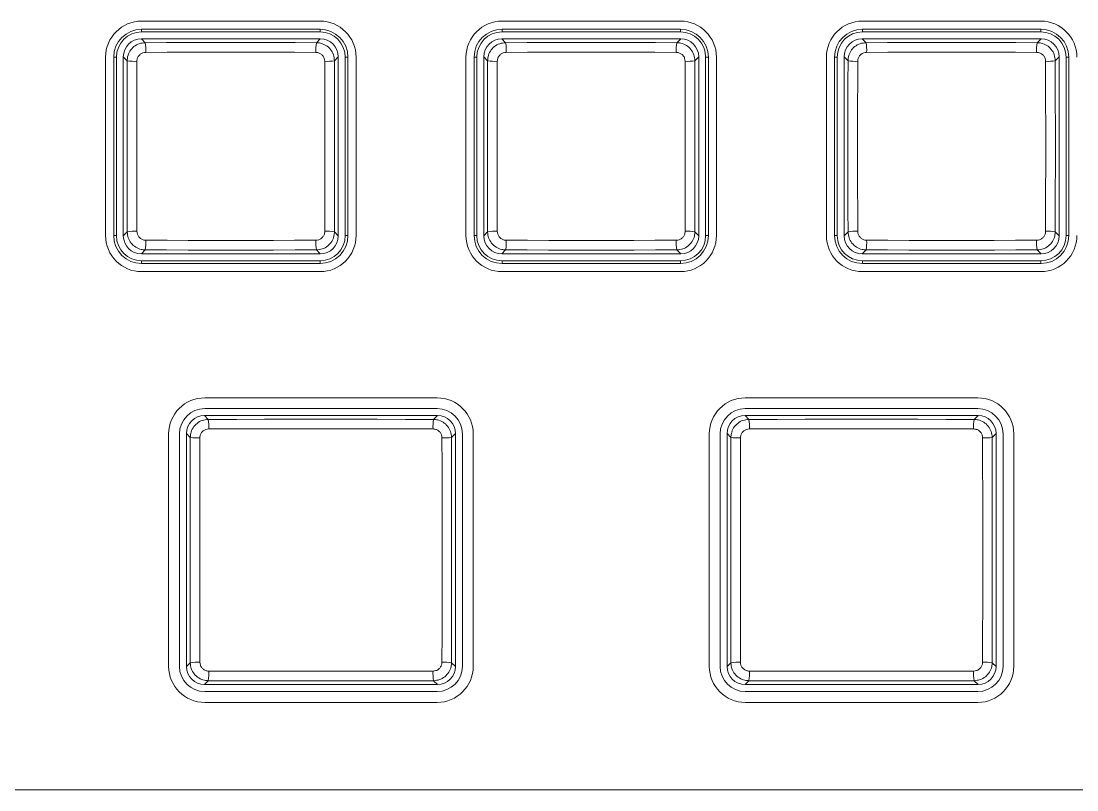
# Model space of a CAD drawing. Header units: millimetres. Extents: x 69 to 580, y 43 to 425.
# Drawn here: x 240.13 to 269.43, y 81.03 to 102.35 of the extents above; entities that cross this region are included whole.
import ezdxf

# ---------------------------------------------------------------- set-up
doc = ezdxf.new("R2010")
doc.units = ezdxf.units.MM

msp = doc.modelspace()

# ---------------------------------------------------------------- linework, layer by layer
at = {"color": 7, "linetype": 'Continuous', "lineweight": 15}
for p, q in [((248.4276, 102.3528), (243.4776, 102.3528)), ((258.4276, 102.3528), (253.4776, 102.3528)), ((268.4276, 102.3528), (263.4776, 102.3528)), ((243.4776, 102.1278), (248.4276, 102.1278)), ((243.4776, 102.0528), (243.4776, 102.1278)), ((248.4276, 102.0528), (243.4776, 102.0528)), ((248.4276, 102.0528), (248.4276, 102.1278)), ((253.4776, 102.1278), (258.4276, 102.1278)), ((253.4776, 102.0528), (253.4776, 102.1278)), ((258.4276, 102.0528), (253.4776, 102.0528)), ((258.4276, 102.0528), (258.4276, 102.1278)), ((263.4776, 102.1278), (268.4276, 102.1278)), ((263.4776, 102.0528), (263.4776, 102.1278)), ((268.4276, 102.0528), (263.4776, 102.0528)), ((268.4276, 102.0528), (268.4276, 102.1278)), ((243.4697, 101.8624), (243.5775, 101.7546)), ((243.4697, 101.8624), (248.4354, 101.8624)), ((248.3276, 101.7546), (248.4354, 101.8624)), ((253.4697, 101.8624), (253.5775, 101.7546)), ((253.4697, 101.8624), (258.4354, 101.8624)), ((258.3276, 101.7546), (258.4354, 101.8624)), ((263.4697, 101.8624), (263.5775, 101.7546)), ((263.4697, 101.8624), (268.4354, 101.8624)), ((268.3276, 101.7546), (268.4354, 101.8624)), ((243.0778, 101.2549), (242.97, 101.3627)), ((242.97, 96.397), (242.97, 101.3627)), ((248.9351, 101.3627), (248.8273, 101.2549)), ((248.9351, 101.3627), (248.9351, 96.397)), ((253.0778, 101.2549), (252.97, 101.3627)), ((252.97, 96.397), (252.97, 101.3627)), ((258.9351, 101.3627), (258.8273, 101.2549)), ((258.9351, 101.3627), (258.9351, 96.397)), ((263.0778, 101.2549), (262.97, 101.3627)), ((262.97, 96.397), (262.97, 101.3627)), ((268.9351, 101.3627), (268.8273, 101.2549)), ((268.9351, 101.3627), (268.9351, 96.397)), ((242.4776, 101.3528), (242.4776, 96.4028)), ((242.7026, 96.4028), (242.7026, 101.3528)), ((242.7776, 101.3528), (242.7026, 101.3528)), ((242.7776, 101.3528), (242.7776, 96.4028)), ((249.1276, 96.4028), (249.1276, 101.3528)), ((249.2026, 101.3528), (249.1276, 101.3528)), ((249.2026, 101.3528), (249.2026, 96.4028)), ((249.4276, 96.4028), (249.4276, 101.3528)), ((252.4776, 101.3528), (252.4776, 96.4028)), ((252.7026, 96.4028), (252.7026, 101.3528)), ((252.7776, 101.3528), (252.7026, 101.3528)), ((252.7776, 101.3528), (252.7776, 96.4028)), ((259.1276, 96.4028), (259.1276, 101.3528)), ((259.2026, 101.3528), (259.1276, 101.3528)), ((259.2026, 101.3528), (259.2026, 96.4028)), ((259.4276, 96.4028), (259.4276, 101.3528)), ((262.4776, 101.3528), (262.4776, 96.4028)), ((262.7026, 96.4028), (262.7026, 101.3528)), ((262.7776, 101.3528), (262.7026, 101.3528)), ((262.7776, 101.3528), (262.7776, 96.4028)), ((269.1276, 96.4028), (269.1276, 101.3528)), ((269.2026, 101.3528), (269.1276, 101.3528)), ((269.2026, 101.3528), (269.2026, 96.4028)), ((242.7776, 96.4028), (242.7026, 96.4028)), ((242.97, 96.397), (243.0778, 96.5048)), ((248.8273, 96.5048), (248.9351, 96.397)), ((249.2026, 96.4028), (249.1276, 96.4028)), ((252.7776, 96.4028), (252.7026, 96.4028)), ((252.97, 96.397), (253.0778, 96.5048)), ((258.8273, 96.5048), (258.9351, 96.397)), ((259.2026, 96.4028), (259.1276, 96.4028)), ((262.7776, 96.4028), (262.7026, 96.4028)), ((262.97, 96.397), (263.0778, 96.5048)), ((268.8273, 96.5048), (268.9351, 96.397)), ((269.2026, 96.4028), (269.1276, 96.4028)), ((243.5775, 96.0051), (243.4697, 95.8973)), ((248.4354, 95.8973), (243.4697, 95.8973)), ((248.4354, 95.8973), (248.3276, 96.0051)), ((253.5775, 96.0051), (253.4697, 95.8973)), ((258.4354, 95.8973), (253.4697, 95.8973)), ((258.4354, 95.8973), (258.3276, 96.0051)), ((263.5775, 96.0051), (263.4697, 95.8973)), ((268.4354, 95.8973), (263.4697, 95.8973)), ((268.4354, 95.8973), (268.3276, 96.0051)), ((243.4776, 95.6278), (243.4776, 95.7028)), ((243.4776, 95.7028), (248.4276, 95.7028)), ((248.4276, 95.6278), (243.4776, 95.6278)), ((248.4276, 95.6278), (248.4276, 95.7028)), ((253.4776, 95.6278), (253.4776, 95.7028)), ((253.4776, 95.7028), (258.4276, 95.7028)), ((258.4276, 95.6278), (253.4776, 95.6278)), ((258.4276, 95.6278), (258.4276, 95.7028)), ((263.4776, 95.6278), (263.4776, 95.7028)), ((263.4776, 95.7028), (268.4276, 95.7028)), ((268.4276, 95.6278), (263.4776, 95.6278)), ((268.4276, 95.6278), (268.4276, 95.7028)), ((243.4776, 95.4028), (248.4276, 95.4028)), ((253.4776, 95.4028), (258.4276, 95.4028)), ((263.4776, 95.4028), (268.4276, 95.4028)), ((251.6776, 91.9028), (245.2276, 91.9028)), ((266.6776, 91.9028), (260.2276, 91.9028)), ((245.2197, 91.4124), (245.328, 91.3041)), ((245.2197, 91.4124), (251.6854, 91.4124)), ((245.2276, 91.6028), (251.6776, 91.6028)), ((251.5772, 91.3041), (251.6854, 91.4124)), ((260.2197, 91.4124), (260.328, 91.3041)), ((260.2197, 91.4124), (266.6854, 91.4124)), ((260.2276, 91.6028), (266.6776, 91.6028)), ((266.5772, 91.3041), (266.6854, 91.4124)), ((244.2276, 90.9028), (244.2276, 84.4528)), ((244.5276, 84.4528), (244.5276, 90.9028)), ((244.8283, 90.8044), (244.72, 90.9127)), ((244.72, 84.447), (244.72, 90.9127)), ((252.1851, 90.9127), (252.0768, 90.8044)), ((252.1851, 90.9127), (252.1851, 84.447)), ((252.3776, 90.9028), (252.3776, 84.4528)), ((252.6776, 84.4528), (252.6776, 90.9028)), ((259.2276, 90.9028), (259.2276, 84.4528)), ((259.5276, 84.4528), (259.5276, 90.9028)), ((259.8283, 90.8044), (259.72, 90.9127)), ((259.72, 84.447), (259.72, 90.9127)), ((267.1851, 90.9127), (267.0768, 90.8044)), ((267.1851, 90.9127), (267.1851, 84.447)), ((267.3776, 90.9028), (267.3776, 84.4528)), ((267.6776, 84.4528), (267.6776, 90.9028)), ((244.72, 84.447), (244.8283, 84.5553)), ((252.0768, 84.5553), (252.1851, 84.447)), ((259.72, 84.447), (259.8283, 84.5553)), ((267.0768, 84.5553), (267.1851, 84.447)), ((245.328, 84.0556), (245.2197, 83.9473)), ((251.6854, 83.9473), (245.2197, 83.9473)), ((251.6854, 83.9473), (251.5772, 84.0556)), ((260.328, 84.0556), (260.2197, 83.9473)), ((266.6854, 83.9473), (260.2197, 83.9473)), ((266.6854, 83.9473), (266.5772, 84.0556)), ((251.6776, 83.7528), (245.2276, 83.7528)), ((266.6776, 83.7528), (260.2276, 83.7528)), ((245.2276, 83.4528), (251.6776, 83.4528)), ((260.2276, 83.4528), (266.6776, 83.4528)), ((277.9026, 81.0264), (211.3026, 81.0264))]:
    msp.add_line(p, q, dxfattribs=at)
at = {"color": 7, "linetype": 'Continuous', "lineweight": 15, "flags": 128}
for points in [[(243.5775, 101.7546), (244.1707, 101.7558), (244.7644, 101.7567), (245.3584, 101.7572), (245.9526, 101.7574), (246.5468, 101.7572), (247.1408, 101.7567), (247.7345, 101.7558), (248.3276, 101.7546)], [(253.5775, 101.7546), (254.1707, 101.7558), (254.7644, 101.7567), (255.3584, 101.7572), (255.9526, 101.7574), (256.5468, 101.7572), (257.1408, 101.7567), (257.7345, 101.7558), (258.3276, 101.7546)], [(263.5775, 101.7546), (264.1707, 101.7558), (264.7644, 101.7567), (265.3584, 101.7572), (265.9526, 101.7574), (266.5468, 101.7572), (267.1408, 101.7567), (267.7345, 101.7558), (268.3276, 101.7546)], [(248.3108, 101.4861), (247.7218, 101.4874), (247.1324, 101.4882), (246.5425, 101.4888), (245.9526, 101.4889), (245.3626, 101.4888), (244.7728, 101.4882), (244.1833, 101.4874), (243.5944, 101.4861)], [(258.3108, 101.4861), (257.7218, 101.4874), (257.1323, 101.4882), (256.5426, 101.4888), (255.9526, 101.4889), (255.3626, 101.4888), (254.7728, 101.4882), (254.1833, 101.4874), (253.5944, 101.4861)], [(268.3108, 101.4861), (267.7218, 101.4874), (267.1324, 101.4882), (266.5426, 101.4888), (265.9526, 101.4889), (265.3626, 101.4888), (264.7728, 101.4882), (264.1833, 101.4874), (263.5944, 101.4861)], [(243.0778, 96.5048), (243.0766, 97.098), (243.0757, 97.6917), (243.0752, 98.2857), (243.075, 98.8799), (243.0752, 99.4741), (243.0757, 100.0681), (243.0766, 100.6617), (243.0778, 101.2549)], [(243.3463, 101.2381), (243.3451, 100.6491), (243.3442, 100.0596), (243.3437, 99.4698), (243.3435, 98.8799), (243.3437, 98.2899), (243.3442, 97.7001), (243.3451, 97.1106), (243.3463, 96.5217)], [(248.5589, 96.5217), (248.5601, 97.1106), (248.5609, 97.7001), (248.5615, 98.2899), (248.5616, 98.8799), (248.5615, 99.4698), (248.5609, 100.0596), (248.5601, 100.6491), (248.5589, 101.2381)], [(248.8273, 101.2549), (248.8285, 100.6617), (248.8294, 100.0681), (248.8299, 99.4741), (248.8301, 98.8799), (248.8299, 98.2857), (248.8294, 97.6917), (248.8285, 97.098), (248.8273, 96.5048)], [(253.0778, 96.5048), (253.0766, 97.098), (253.0757, 97.6917), (253.0752, 98.2857), (253.075, 98.8799), (253.0752, 99.4741), (253.0757, 100.0681), (253.0766, 100.6617), (253.0778, 101.2549)], [(253.3463, 101.2381), (253.3451, 100.6491), (253.3442, 100.0596), (253.3437, 99.4698), (253.3435, 98.8799), (253.3437, 98.2899), (253.3442, 97.7001), (253.3451, 97.1106), (253.3463, 96.5217)], [(258.5589, 96.5217), (258.5601, 97.1106), (258.5609, 97.7001), (258.5615, 98.2899), (258.5616, 98.8799), (258.5615, 99.4698), (258.5609, 100.0596), (258.5601, 100.6491), (258.5589, 101.2381)], [(258.8273, 101.2549), (258.8285, 100.6617), (258.8294, 100.0681), (258.8299, 99.4741), (258.8301, 98.8799), (258.8299, 98.2857), (258.8294, 97.6917), (258.8285, 97.098), (258.8273, 96.5048)], [(263.0778, 96.5048), (263.0766, 97.098), (263.0757, 97.6917), (263.0752, 98.2857), (263.075, 98.8799), (263.0752, 99.4741), (263.0757, 100.0681), (263.0766, 100.6617), (263.0778, 101.2549)], [(263.3463, 101.2381), (263.3451, 100.6491), (263.3442, 100.0596), (263.3437, 99.4698), (263.3435, 98.8799), (263.3437, 98.2899), (263.3442, 97.7001), (263.3451, 97.1106), (263.3463, 96.5217)], [(268.5589, 96.5217), (268.5601, 97.1106), (268.5609, 97.7001), (268.5615, 98.2899), (268.5616, 98.8799), (268.5615, 99.4698), (268.5609, 100.0596), (268.5601, 100.6491), (268.5589, 101.2381)], [(268.8273, 101.2549), (268.8285, 100.6617), (268.8294, 100.0681), (268.8299, 99.4741), (268.8301, 98.8799), (268.8299, 98.2857), (268.8294, 97.6917), (268.8285, 97.098), (268.8273, 96.5048)], [(243.5944, 96.2736), (244.1833, 96.2724), (244.7728, 96.2715), (245.3626, 96.271), (245.9526, 96.2708), (246.5425, 96.271), (247.1324, 96.2715), (247.7218, 96.2724), (248.3108, 96.2736)], [(253.5944, 96.2736), (254.1833, 96.2724), (254.7728, 96.2715), (255.3626, 96.271), (255.9526, 96.2708), (256.5426, 96.271), (257.1323, 96.2715), (257.7218, 96.2724), (258.3108, 96.2736)], [(263.5944, 96.2736), (264.1833, 96.2724), (264.7728, 96.2715), (265.3626, 96.271), (265.9526, 96.2708), (266.5426, 96.271), (267.1324, 96.2715), (267.7218, 96.2724), (268.3108, 96.2736)], [(248.3276, 96.0051), (247.7345, 96.0039), (247.1408, 96.003), (246.5468, 96.0025), (245.9526, 96.0023), (245.3584, 96.0025), (244.7644, 96.003), (244.1707, 96.0039), (243.5775, 96.0051)], [(258.3276, 96.0051), (257.7345, 96.0039), (257.1408, 96.003), (256.5468, 96.0025), (255.9526, 96.0023), (255.3584, 96.0025), (254.7644, 96.003), (254.1707, 96.0039), (253.5775, 96.0051)], [(268.3276, 96.0051), (267.7345, 96.0039), (267.1408, 96.003), (266.5468, 96.0025), (265.9526, 96.0023), (265.3584, 96.0025), (264.7644, 96.003), (264.1707, 96.0039), (263.5775, 96.0051)], [(245.328, 91.3041), (246.1086, 91.3055), (246.8897, 91.3065), (247.671, 91.307), (248.4526, 91.3072), (249.2341, 91.307), (250.0155, 91.3065), (250.7966, 91.3055), (251.5772, 91.3041)], [(260.328, 91.3041), (261.1086, 91.3055), (261.8897, 91.3065), (262.671, 91.307), (263.4526, 91.3072), (264.2341, 91.307), (265.0155, 91.3065), (265.7966, 91.3055), (266.5772, 91.3041)], [(251.563, 91.039), (250.786, 91.0404), (250.0084, 91.0413), (249.2306, 91.0419), (248.4526, 91.0421), (247.6746, 91.0419), (246.8967, 91.0413), (246.1192, 91.0404), (245.3421, 91.039)], [(266.563, 91.039), (265.786, 91.0404), (265.0084, 91.0413), (264.2306, 91.0419), (263.4526, 91.0421), (262.6746, 91.0419), (261.8967, 91.0413), (261.1192, 91.0404), (260.3421, 91.039)], [(244.8283, 84.5553), (244.827, 85.3359), (244.826, 86.117), (244.8254, 86.8983), (244.8252, 87.6799), (244.8254, 88.4614), (244.826, 89.2428), (244.827, 90.0238), (244.8283, 90.8044)], [(245.0934, 90.7903), (245.0921, 90.0132), (245.0911, 89.2357), (245.0905, 88.4579), (245.0904, 87.6799), (245.0905, 86.9019), (245.0911, 86.124), (245.0921, 85.3465), (245.0934, 84.5694)], [(251.8117, 84.5694), (251.8131, 85.3465), (251.814, 86.124), (251.8146, 86.9019), (251.8148, 87.6799), (251.8146, 88.4579), (251.814, 89.2357), (251.8131, 90.0132), (251.8117, 90.7903)], [(252.0768, 90.8044), (252.0782, 90.0238), (252.0792, 89.2428), (252.0797, 88.4614), (252.0799, 87.6799), (252.0797, 86.8983), (252.0792, 86.117), (252.0782, 85.3359), (252.0768, 84.5553)], [(259.8283, 84.5553), (259.827, 85.3359), (259.826, 86.117), (259.8254, 86.8983), (259.8252, 87.6799), (259.8254, 88.4614), (259.826, 89.2428), (259.827, 90.0238), (259.8283, 90.8044)], [(260.0934, 90.7903), (260.0921, 90.0132), (260.0911, 89.2357), (260.0905, 88.4579), (260.0904, 87.6799), (260.0905, 86.9019), (260.0911, 86.124), (260.0921, 85.3465), (260.0934, 84.5694)], [(266.8117, 84.5694), (266.8131, 85.3465), (266.814, 86.124), (266.8146, 86.9019), (266.8148, 87.6799), (266.8146, 88.4579), (266.814, 89.2357), (266.8131, 90.0132), (266.8117, 90.7903)], [(267.0768, 90.8044), (267.0782, 90.0238), (267.0792, 89.2428), (267.0797, 88.4614), (267.0799, 87.6799), (267.0797, 86.8983), (267.0792, 86.117), (267.0782, 85.3359), (267.0768, 84.5553)], [(245.3421, 84.3207), (246.1192, 84.3194), (246.8967, 84.3184), (247.6746, 84.3178), (248.4526, 84.3176), (249.2306, 84.3178), (250.0084, 84.3184), (250.786, 84.3194), (251.563, 84.3207)], [(260.3421, 84.3207), (261.1192, 84.3194), (261.8967, 84.3184), (262.6746, 84.3178), (263.4526, 84.3176), (264.2306, 84.3178), (265.0084, 84.3184), (265.786, 84.3194), (266.563, 84.3207)], [(251.5772, 84.0556), (250.7966, 84.0542), (250.0155, 84.0533), (249.2341, 84.0527), (248.4526, 84.0525), (247.671, 84.0527), (246.8897, 84.0533), (246.1086, 84.0542), (245.328, 84.0556)], [(266.5772, 84.0556), (265.7966, 84.0542), (265.0155, 84.0533), (264.2341, 84.0527), (263.4526, 84.0525), (262.671, 84.0527), (261.8897, 84.0533), (261.1086, 84.0542), (260.328, 84.0556)]]:
    msp.add_lwpolyline(points, dxfattribs=at)
at = {"color": 7, "linetype": 'Continuous', "lineweight": 15}
for centre, radius, start, end in [((243.4776, 101.3528), 1, 90, 180), ((248.4276, 101.3528), 1, 0, 90), ((253.4776, 101.3528), 1, 90, 180), ((258.4276, 101.3528), 1, 0, 90), ((263.4776, 101.3528), 1, 90, 180), ((268.4276, 101.3528), 1, 0, 90), ((243.4776, 101.3528), 0.775, 90, 180), ((243.4776, 101.3528), 0.7, 90, 180), ((248.4276, 101.3528), 0.775, 0, 90), ((248.4276, 101.3528), 0.7, 0, 90), ((253.4776, 101.3528), 0.775, 90, 180), ((253.4776, 101.3528), 0.7, 90, 180), ((258.4276, 101.3528), 0.775, 360, 90), ((258.4276, 101.3528), 0.7, 360, 90), ((263.4776, 101.3528), 0.775, 90, 180), ((263.4776, 101.3528), 0.7, 90, 180), ((268.4276, 101.3528), 0.775, 360, 90), ((268.4276, 101.3528), 0.7, 360, 90), ((242.4829, 101.5512), 1.1134, 356.65258, 10.5285), ((249.4238, 101.5511), 1.1149, 169.48061, 183.33831), ((252.4814, 101.5511), 1.1149, 356.66169, 10.51939), ((259.4231, 101.5511), 1.1142, 169.47813, 183.34396), ((262.4817, 101.5511), 1.1146, 356.66, 10.52108), ((269.4231, 101.5511), 1.1142, 169.47644, 183.34248), ((243.2814, 102.3508), 1.1146, 259.47911, 273.34071), ((248.6238, 102.3506), 1.1145, 266.65881, 280.52158), ((253.2813, 102.3506), 1.1144, 259.47816, 273.34146), ((258.6238, 102.3506), 1.1144, 266.65854, 280.52184), ((263.2813, 102.3507), 1.1145, 259.47867, 273.34114), ((268.6238, 102.3508), 1.1146, 266.65929, 280.52089), ((243.4776, 96.4028), 1, 180, 270), ((243.4776, 96.4028), 0.775, 180, 270), ((243.4776, 96.4028), 0.7, 180, 270), ((243.2813, 95.4092), 1.1144, 86.65843, 100.52255), ((248.4276, 96.4028), 1, 270, 0), ((248.4276, 96.4028), 0.775, 270, 0), ((248.4276, 96.4028), 0.7, 270, 0), ((248.6238, 95.4093), 1.1143, 79.47677, 93.34205), ((253.4776, 96.4028), 1, 180, 270), ((253.4776, 96.4028), 0.775, 180, 270), ((253.4776, 96.4028), 0.7, 180, 270), ((253.2813, 95.4093), 1.1142, 86.65768, 100.5235), ((258.4276, 96.4028), 1, 270, 0), ((258.4276, 96.4028), 0.775, 270, 0), ((258.4276, 96.4028), 0.7, 270, 0), ((258.6238, 95.4093), 1.1142, 79.4765, 93.34232), ((263.4776, 96.4028), 1, 180, 270), ((263.4776, 96.4028), 0.775, 180, 270), ((263.4776, 96.4028), 0.7, 180, 270), ((263.2813, 95.4093), 1.1143, 86.65799, 100.52299), ((268.4276, 96.4028), 1, 270, 0), ((268.4276, 96.4028), 0.775, 270, 0), ((268.4276, 96.4028), 0.7, 270, 0), ((268.6238, 95.4092), 1.1144, 79.47745, 93.34157), ((242.4829, 96.2086), 1.1134, 349.4715, 3.34742), ((249.4238, 96.2087), 1.1149, 176.66169, 190.51939), ((252.4814, 96.2087), 1.1149, 349.48061, 3.33831), ((259.4231, 96.2086), 1.1142, 176.65604, 190.52187), ((262.4817, 96.2087), 1.1146, 349.47892, 3.34), ((269.4231, 96.2086), 1.1142, 176.65752, 190.52356), ((245.2276, 90.9028), 1, 90, 180), ((251.6776, 90.9028), 1, 0, 90), ((260.2276, 90.9028), 1, 90, 180), ((266.6776, 90.9028), 1, 0, 90), ((245.2276, 90.9028), 0.7, 90, 180), ((251.6776, 90.9028), 0.7, 0, 90), ((260.2276, 90.9028), 0.7, 90, 180), ((266.6776, 90.9028), 0.7, 360, 90), ((244.0412, 91.1026), 1.3025, 357.20383, 8.90267), ((252.8648, 91.1026), 1.3033, 171.10238, 182.79434), ((259.0421, 91.1026), 1.3016, 357.1981, 8.90518), ((267.8642, 91.1026), 1.3027, 171.09986, 182.79686), ((245.0299, 92.0913), 1.3026, 261.09793, 272.79634), ((251.8753, 92.0913), 1.3025, 267.20343, 278.90231), ((260.0299, 92.0913), 1.3026, 261.09793, 272.79634), ((266.8753, 92.0913), 1.3026, 267.20366, 278.90207), ((245.2276, 84.4528), 1, 180, 270), ((245.2276, 84.4528), 0.7, 180, 270), ((245.0299, 83.2684), 1.3026, 87.20349, 98.90144), ((251.6776, 84.4528), 1, 270, 0), ((251.6776, 84.4528), 0.7, 270, 0), ((251.8753, 83.2684), 1.3026, 81.09832, 92.79675), ((260.2276, 84.4528), 1, 180, 270), ((260.2276, 84.4528), 0.7, 180, 270), ((260.0299, 83.2684), 1.3026, 87.20349, 98.90144), ((266.6776, 84.4528), 1, 270, 0), ((266.6776, 84.4528), 0.7, 270, 0), ((266.8753, 83.2684), 1.3026, 81.09856, 92.79651), ((244.0412, 84.2572), 1.3025, 351.0974, 2.79615), ((252.8648, 84.2572), 1.3033, 177.20568, 188.89756), ((259.0421, 84.2571), 1.3016, 351.09489, 2.80187), ((267.8642, 84.2572), 1.3027, 177.20316, 188.90008)]:
    msp.add_arc(centre, radius, start, end, dxfattribs=at)
for centre, major_axis in [((243.4703, 101.3621), (-0.354, 0.354)), ((248.4348, 101.3621), (0.354, 0.354)), ((253.4703, 101.3621), (-0.354, 0.354)), ((258.4348, 101.3621), (0.354, 0.354)), ((263.4703, 101.3621), (-0.354, 0.354)), ((268.4348, 101.3621), (0.354, 0.354)), ((243.4703, 96.3976), (-0.354, -0.354)), ((248.4348, 96.3976), (0.354, -0.354)), ((253.4703, 96.3976), (-0.354, -0.354)), ((258.4348, 96.3976), (0.354, -0.354)), ((263.4703, 96.3976), (-0.354, -0.354)), ((268.4348, 96.3976), (0.354, -0.354)), ((245.2203, 90.9121), (-0.354, 0.354)), ((251.6848, 90.9121), (0.354, 0.354)), ((260.2203, 90.9121), (-0.354, 0.354)), ((266.6848, 90.9121), (0.354, 0.354)), ((245.2203, 84.4476), (-0.354, -0.354)), ((251.6848, 84.4476), (0.354, -0.354)), ((260.2203, 84.4476), (-0.354, -0.354)), ((266.6848, 84.4476), (0.354, -0.354))]:
    msp.add_ellipse(centre, major_axis=major_axis, ratio=0.9987828, start_param=5.4983961, end_param=7.0679745, dxfattribs=at)
for points, knots in [([(243.0778, 101.2549), (243.0803, 101.2917), (243.0866, 101.3844), (243.1465, 101.5247), (243.2595, 101.6515), (243.4092, 101.7378), (243.5214, 101.749), (243.5775, 101.7546)], [0, 0, 0, 0, 0.1411846, 0.3557844, 0.5704644, 0.7852649, 1, 1, 1, 1]), ([(248.3276, 101.7546), (248.3644, 101.7521), (248.4571, 101.7459), (248.5974, 101.6859), (248.7242, 101.5729), (248.8105, 101.4233), (248.8217, 101.311), (248.8273, 101.2549)], [0, 0, 0, 0, 0.1411837, 0.3557892, 0.5704618, 0.7852556, 1, 1, 1, 1]), ([(253.0778, 101.2549), (253.0803, 101.2917), (253.0866, 101.3844), (253.1465, 101.5247), (253.2595, 101.6515), (253.4092, 101.7378), (253.5214, 101.749), (253.5775, 101.7546)], [0, 0, 0, 0, 0.141183, 0.3557856, 0.5704649, 0.7852563, 1, 1, 1, 1]), ([(258.3276, 101.7546), (258.3644, 101.7521), (258.4571, 101.7459), (258.5974, 101.6859), (258.7242, 101.5729), (258.8105, 101.4233), (258.8217, 101.311), (258.8273, 101.2549)], [0, 0, 0, 0, 0.141183, 0.3557873, 0.5704658, 0.7852584, 1, 1, 1, 1]), ([(263.0778, 101.2549), (263.0803, 101.2917), (263.0866, 101.3844), (263.1465, 101.5247), (263.2595, 101.6515), (263.4092, 101.7378), (263.5214, 101.749), (263.5775, 101.7546)], [0, 0, 0, 0, 0.1411845, 0.355784, 0.5704638, 0.7852557, 1, 1, 1, 1]), ([(268.3276, 101.7546), (268.3644, 101.7521), (268.4571, 101.7459), (268.5974, 101.6859), (268.7242, 101.5729), (268.8105, 101.4233), (268.8217, 101.311), (268.8273, 101.2549)], [0, 0, 0, 0, 0.141184, 0.355781, 0.5704611, 0.7852552, 1, 1, 1, 1]), ([(243.5944, 101.4861), (243.5665, 101.4833), (243.5108, 101.4777), (243.4366, 101.4349), (243.3805, 101.3719), (243.3507, 101.3023), (243.3475, 101.2563), (243.3463, 101.2381)], [0, 0, 0, 0, 0.2147606, 0.429548, 0.6441942, 0.8587891, 1, 1, 1, 1]), ([(248.5589, 101.2381), (248.5561, 101.2659), (248.5505, 101.3216), (248.5076, 101.3959), (248.4447, 101.452), (248.375, 101.4818), (248.329, 101.4849), (248.3108, 101.4861)], [0, 0, 0, 0, 0.2147723, 0.4295438, 0.6441935, 0.858787, 1, 1, 1, 1]), ([(253.5944, 101.4861), (253.5665, 101.4833), (253.5108, 101.4777), (253.4366, 101.4349), (253.3805, 101.3719), (253.3507, 101.3023), (253.3475, 101.2563), (253.3463, 101.2381)], [0, 0, 0, 0, 0.21477631, 0.42954371, 0.64419947, 0.85879117, 1, 1, 1, 1]), ([(258.5589, 101.2381), (258.5561, 101.2659), (258.5505, 101.3216), (258.5076, 101.3959), (258.4447, 101.452), (258.375, 101.4818), (258.329, 101.4849), (258.3108, 101.4861)], [0, 0, 0, 0, 0.21477642, 0.42955203, 0.64420581, 0.85880335, 1, 1, 1, 1]), ([(263.5944, 101.4861), (263.5665, 101.4833), (263.5108, 101.4777), (263.4366, 101.4349), (263.3805, 101.3719), (263.3507, 101.3023), (263.3475, 101.2563), (263.3463, 101.2381)], [0, 0, 0, 0, 0.2147779, 0.429547, 0.6441916, 0.8587923, 1, 1, 1, 1]), ([(268.5589, 101.2381), (268.5561, 101.2659), (268.5505, 101.3216), (268.5076, 101.3959), (268.4447, 101.452), (268.375, 101.4818), (268.329, 101.4849), (268.3108, 101.4861)], [0, 0, 0, 0, 0.2147708, 0.4295535, 0.6441906, 0.8587858, 1, 1, 1, 1]), ([(243.5775, 96.0051), (243.5408, 96.0076), (243.4481, 96.0139), (243.3078, 96.0738), (243.181, 96.1868), (243.0947, 96.3365), (243.0834, 96.4487), (243.0778, 96.5048)], [0, 0, 0, 0, 0.1411749, 0.3557814, 0.5704622, 0.7852569, 1, 1, 1, 1]), ([(243.3463, 96.5217), (243.3491, 96.4938), (243.3547, 96.4381), (243.3976, 96.3639), (243.4605, 96.3078), (243.5302, 96.278), (243.5761, 96.2748), (243.5944, 96.2736)], [0, 0, 0, 0, 0.2147761, 0.4295515, 0.644205, 0.8588041, 1, 1, 1, 1]), ([(248.3108, 96.2736), (248.3386, 96.2764), (248.3943, 96.282), (248.4686, 96.3249), (248.5247, 96.3878), (248.5545, 96.4574), (248.5576, 96.5034), (248.5589, 96.5217)], [0, 0, 0, 0, 0.2147752, 0.4295446, 0.6442, 0.8587914, 1, 1, 1, 1]), ([(248.8273, 96.5048), (248.8248, 96.468), (248.8186, 96.3754), (248.7586, 96.235), (248.6456, 96.1083), (248.496, 96.022), (248.3837, 96.0107), (248.3276, 96.0051)], [0, 0, 0, 0, 0.141181, 0.3557841, 0.5704639, 0.7852558, 1, 1, 1, 1]), ([(253.5775, 96.0051), (253.5408, 96.0076), (253.4481, 96.0139), (253.3077, 96.0738), (253.181, 96.1868), (253.0947, 96.3365), (253.0835, 96.4487), (253.0778, 96.5048)], [0, 0, 0, 0, 0.1411837, 0.3557892, 0.5704689, 0.785258, 1, 1, 1, 1]), ([(253.3463, 96.5217), (253.3491, 96.4938), (253.3547, 96.4381), (253.3976, 96.3639), (253.4605, 96.3078), (253.5302, 96.278), (253.5761, 96.2748), (253.5944, 96.2736)], [0, 0, 0, 0, 0.214772, 0.4295433, 0.6441927, 0.8587877, 1, 1, 1, 1]), ([(258.3108, 96.2736), (258.3386, 96.2764), (258.3943, 96.282), (258.4686, 96.3248), (258.5247, 96.3878), (258.5545, 96.4574), (258.5576, 96.5034), (258.5589, 96.5217)], [0, 0, 0, 0, 0.2147595, 0.4295489, 0.6441947, 0.8587893, 1, 1, 1, 1]), ([(258.8273, 96.5048), (258.8248, 96.468), (258.8186, 96.3754), (258.7586, 96.235), (258.6456, 96.1083), (258.496, 96.022), (258.3837, 96.0107), (258.3276, 96.0051)], [0, 0, 0, 0, 0.14118071, 0.35578341, 0.5704564, 0.78525619, 1, 1, 1, 1]), ([(263.5775, 96.0051), (263.5408, 96.0076), (263.4481, 96.0139), (263.3078, 96.0738), (263.181, 96.1868), (263.0947, 96.3365), (263.0835, 96.4487), (263.0778, 96.5048)], [0, 0, 0, 0, 0.1411843, 0.3557819, 0.5704625, 0.7852571, 1, 1, 1, 1]), ([(263.3463, 96.5217), (263.3491, 96.4938), (263.3547, 96.4381), (263.3976, 96.3639), (263.4605, 96.3078), (263.5302, 96.278), (263.5761, 96.2748), (263.5944, 96.2736)], [0, 0, 0, 0, 0.2147695, 0.4295414, 0.6441916, 0.8587873, 1, 1, 1, 1]), ([(268.3108, 96.2736), (268.3386, 96.2764), (268.3943, 96.282), (268.4686, 96.3248), (268.5247, 96.3878), (268.5545, 96.4574), (268.5576, 96.5034), (268.5589, 96.5217)], [0, 0, 0, 0, 0.2147779, 0.4295501, 0.6441955, 0.8587896, 1, 1, 1, 1]), ([(268.8273, 96.5048), (268.8248, 96.468), (268.8186, 96.3754), (268.7586, 96.235), (268.6456, 96.1083), (268.496, 96.022), (268.3837, 96.0107), (268.3276, 96.0051)], [0, 0, 0, 0, 0.14118242, 0.35578246, 0.57046278, 0.78525521, 1, 1, 1, 1]), ([(244.8283, 90.8044), (244.8308, 90.8411), (244.837, 90.9338), (244.8969, 91.0741), (245.0099, 91.201), (245.1596, 91.2873), (245.2719, 91.2985), (245.328, 91.3041)], [0, 0, 0, 0, 0.14083493, 0.3555801, 0.5703604, 0.7851949, 1, 1, 1, 1]), ([(251.5772, 91.3041), (251.6138, 91.3017), (251.7065, 91.2955), (251.8468, 91.2356), (251.9737, 91.1226), (252.06, 90.9729), (252.0712, 90.8606), (252.0768, 90.8044)], [0, 0, 0, 0, 0.1408344, 0.3555852, 0.5703629, 0.7851946, 1, 1, 1, 1]), ([(259.8283, 90.8044), (259.8308, 90.8411), (259.837, 90.9338), (259.8969, 91.0741), (260.0099, 91.201), (260.1596, 91.2873), (260.2719, 91.2985), (260.328, 91.3041)], [0, 0, 0, 0, 0.1408348, 0.3555797, 0.5703598, 0.7851857, 1, 1, 1, 1]), ([(266.5772, 91.3041), (266.6138, 91.3017), (266.7065, 91.2955), (266.8468, 91.2356), (266.9737, 91.1226), (267.06, 90.9729), (267.0712, 90.8606), (267.0768, 90.8044)], [0, 0, 0, 0, 0.14083478, 0.35558632, 0.5703646, 0.78519238, 1, 1, 1, 1]), ([(245.3421, 91.039), (245.3142, 91.0362), (245.2583, 91.0306), (245.1838, 90.9876), (245.1276, 90.9245), (245.0978, 90.8547), (245.0947, 90.8086), (245.0934, 90.7903)], [0, 0, 0, 0, 0.2148194, 0.4296412, 0.644411, 0.8591507, 1, 1, 1, 1]), ([(251.8117, 90.7903), (251.8089, 90.8182), (251.8033, 90.8741), (251.7604, 90.9486), (251.6972, 91.0049), (251.6274, 91.0347), (251.5813, 91.0378), (251.563, 91.039)], [0, 0, 0, 0, 0.2148203, 0.4296461, 0.6444113, 0.8591607, 1, 1, 1, 1]), ([(260.3421, 91.039), (260.3142, 91.0362), (260.2583, 91.0306), (260.1838, 90.9876), (260.1276, 90.9245), (260.0978, 90.8547), (260.0947, 90.8086), (260.0934, 90.7903)], [0, 0, 0, 0, 0.214821, 0.4296444, 0.6444032, 0.8591518, 1, 1, 1, 1]), ([(266.8117, 90.7903), (266.8089, 90.8182), (266.8033, 90.8741), (266.7604, 90.9486), (266.6972, 91.0049), (266.6274, 91.0347), (266.5813, 91.0378), (266.563, 91.039)], [0, 0, 0, 0, 0.2148203, 0.4296461, 0.6444113, 0.8591607, 1, 1, 1, 1]), ([(245.328, 84.0556), (245.2913, 84.0581), (245.1987, 84.0643), (245.0583, 84.1242), (244.9315, 84.2372), (244.8451, 84.3869), (244.8339, 84.4992), (244.8283, 84.5553)], [0, 0, 0, 0, 0.1408344, 0.3555855, 0.5703633, 0.7851905, 1, 1, 1, 1]), ([(245.0934, 84.5694), (245.0962, 84.5415), (245.1018, 84.4856), (245.1448, 84.4111), (245.208, 84.3549), (245.2778, 84.3251), (245.3239, 84.322), (245.3421, 84.3207)], [0, 0, 0, 0, 0.2148208, 0.4296347, 0.6443972, 0.859144, 1, 1, 1, 1]), ([(251.563, 84.3207), (251.591, 84.3235), (251.6468, 84.3291), (251.7213, 84.3721), (251.7776, 84.4352), (251.8074, 84.5051), (251.8105, 84.5512), (251.8117, 84.5694)], [0, 0, 0, 0, 0.21482081, 0.42964718, 0.64440659, 0.8591514, 1, 1, 1, 1]), ([(252.0768, 84.5553), (252.0744, 84.5186), (252.0682, 84.426), (252.0083, 84.2856), (251.8953, 84.1587), (251.7456, 84.0724), (251.6333, 84.0612), (251.5772, 84.0556)], [0, 0, 0, 0, 0.1408347, 0.3555816, 0.5703597, 0.7851855, 1, 1, 1, 1]), ([(260.328, 84.0556), (260.2913, 84.0581), (260.1987, 84.0643), (260.0583, 84.1242), (259.9315, 84.2372), (259.8451, 84.3869), (259.8339, 84.4992), (259.8283, 84.5553)], [0, 0, 0, 0, 0.1408344, 0.3555855, 0.5703633, 0.7851905, 1, 1, 1, 1]), ([(260.0934, 84.5694), (260.0962, 84.5415), (260.1018, 84.4856), (260.1448, 84.4111), (260.208, 84.3549), (260.2778, 84.3251), (260.3239, 84.322), (260.3421, 84.3207)], [0, 0, 0, 0, 0.2148204, 0.4296463, 0.6444116, 0.8591612, 1, 1, 1, 1]), ([(266.563, 84.3207), (266.591, 84.3235), (266.6468, 84.3291), (266.7213, 84.3721), (266.7776, 84.4352), (266.8074, 84.5051), (266.8105, 84.5512), (266.8117, 84.5694)], [0, 0, 0, 0, 0.21482081, 0.42964718, 0.64440659, 0.8591514, 1, 1, 1, 1]), ([(267.0768, 84.5553), (267.0744, 84.5186), (267.0682, 84.426), (267.0083, 84.2856), (266.8953, 84.1587), (266.7456, 84.0724), (266.6333, 84.0612), (266.5772, 84.0556)], [0, 0, 0, 0, 0.1408347, 0.3555816, 0.5703597, 0.7851855, 1, 1, 1, 1])]:
    msp.add_open_spline(points, degree=3, knots=knots, dxfattribs=at)

doc.saveas('drawing.dxf')
